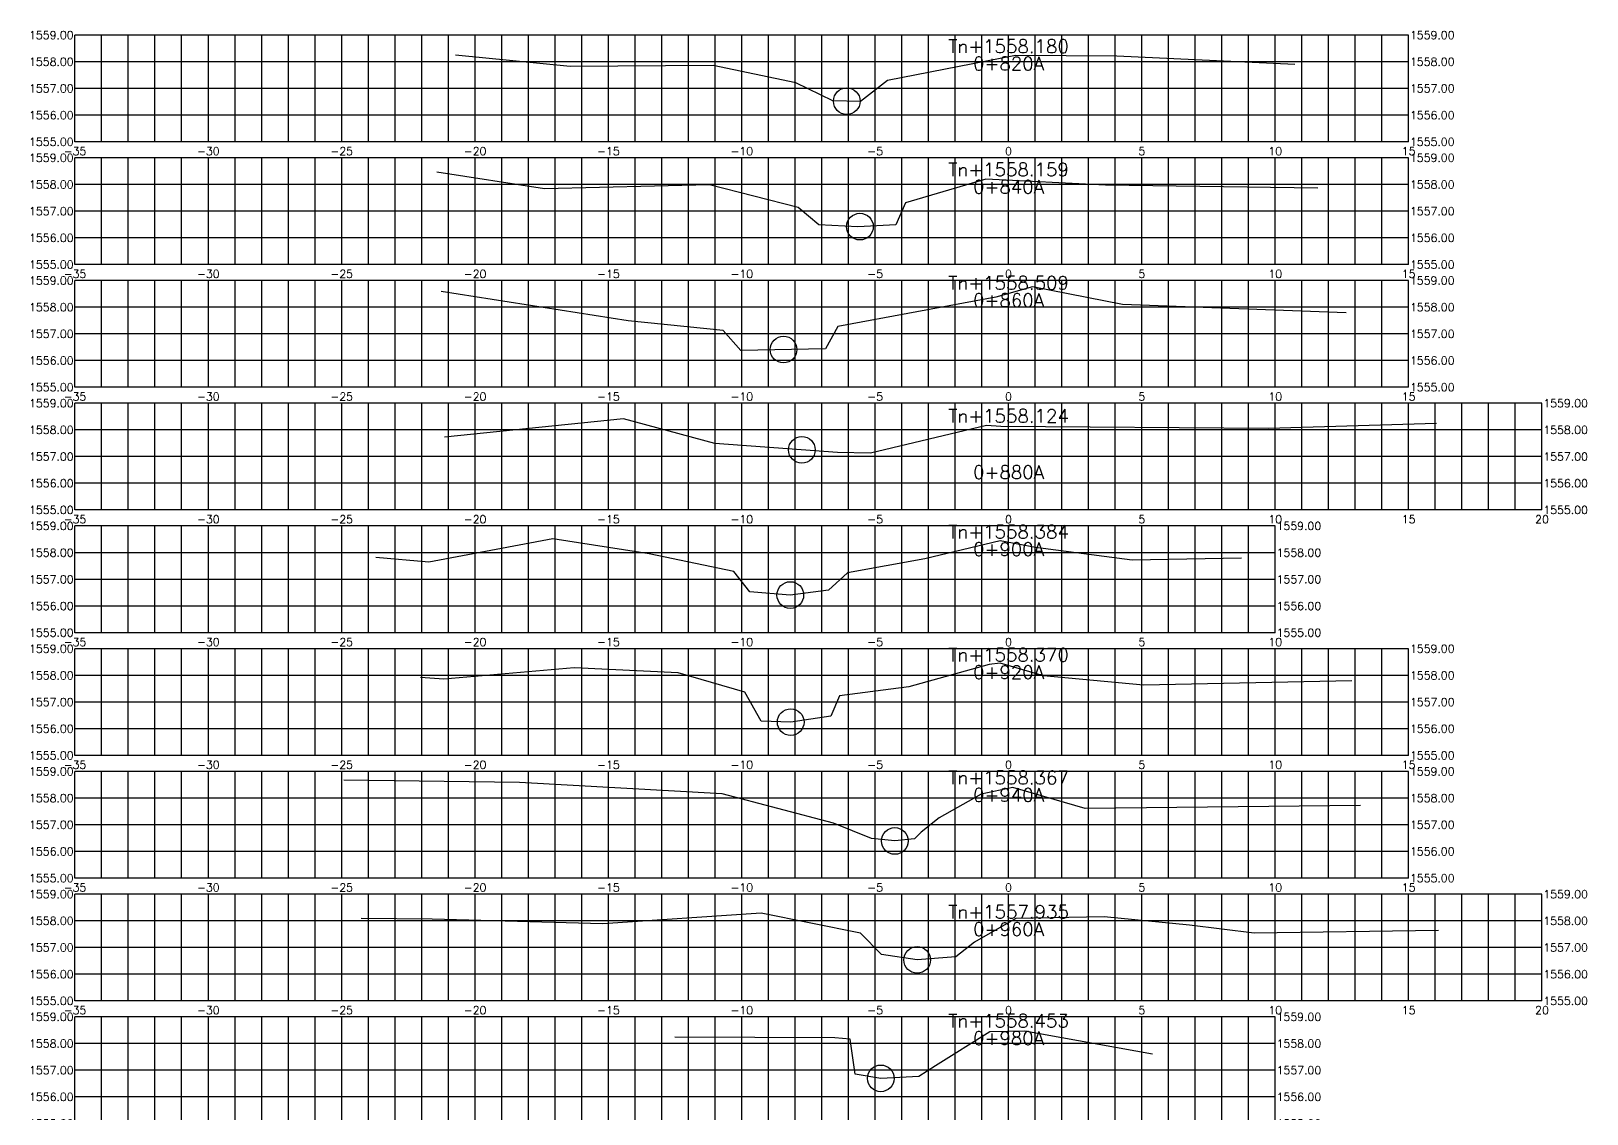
# Model space of a CAD drawing. Header units: millimetres. Extents: x 785301 to 786252, y 2209397 to 2211121.
# Drawn here: x 785750.7 to 785809.1, y 2211058 to 2211098.6 of the extents above; entities that cross this region are included whole.
import ezdxf
from ezdxf.enums import TextEntityAlignment as Align

# ---------------------------------------------------------------- set-up
doc = ezdxf.new("R2010")
doc.units = ezdxf.units.MM
doc.layers.add('RETICULA', color=2, linetype='Continuous')
doc.layers.add('TN', color=3, linetype='Continuous')
doc.styles.add('ROMANS', font='ROMANS.shx', dxfattribs={"width": 0.75})

# ---------------------------------------------------------------- blocks, each defined once
blk = doc.blocks.new('0-820A')
at = {"layer": 'RETICULA', "color": 2}
for p, q in [((15, 1559), (-35, 1559)), ((-35, 1555), (-35, 1559)), ((-34, 1555), (-34, 1559)), ((-33, 1555), (-33, 1559)), ((-32, 1555), (-32, 1559)), ((-31, 1555), (-31, 1559)), ((-30, 1555), (-30, 1559)), ((-30, 1555), (-30, 1559)), ((-29, 1555), (-29, 1559)), ((-28, 1555), (-28, 1559)), ((-27, 1555), (-27, 1559)), ((-26, 1555), (-26, 1559)), ((-25, 1555), (-25, 1559)), ((-25, 1555), (-25, 1559)), ((-24, 1555), (-24, 1559)), ((-23, 1555), (-23, 1559)), ((-22, 1555), (-22, 1559)), ((-21, 1555), (-21, 1559)), ((-20, 1555), (-20, 1559)), ((-20, 1555), (-20, 1559)), ((-19, 1555), (-19, 1559)), ((-18, 1555), (-18, 1559)), ((-17, 1555), (-17, 1559)), ((-16, 1555), (-16, 1559)), ((-15, 1555), (-15, 1559)), ((-15, 1555), (-15, 1559)), ((-14, 1555), (-14, 1559)), ((-13, 1555), (-13, 1559)), ((-12, 1555), (-12, 1559)), ((-11, 1555), (-11, 1559)), ((-10, 1555), (-10, 1559)), ((-10, 1555), (-10, 1559)), ((-9, 1555), (-9, 1559)), ((-8, 1555), (-8, 1559)), ((-7, 1555), (-7, 1559)), ((-6, 1555), (-6, 1559)), ((-5, 1555), (-5, 1559)), ((-5, 1555), (-5, 1559)), ((-4, 1555), (-4, 1559)), ((-3, 1555), (-3, 1559)), ((-2, 1555), (-2, 1559)), ((-1, 1555), (-1, 1559)), ((0, 1555), (0, 1559)), ((0, 1555), (0, 1559)), ((1, 1555), (1, 1559)), ((2, 1555), (2, 1559)), ((3, 1555), (3, 1559)), ((4, 1555), (4, 1559)), ((5, 1555), (5, 1559)), ((5, 1555), (5, 1559)), ((6, 1555), (6, 1559)), ((7, 1555), (7, 1559)), ((8, 1555), (8, 1559)), ((9, 1555), (9, 1559)), ((10, 1555), (10, 1559)), ((10, 1555), (10, 1559)), ((11, 1555), (11, 1559)), ((12, 1555), (12, 1559)), ((13, 1555), (13, 1559)), ((14, 1555), (14, 1559)), ((15, 1555), (15, 1559)), ((15, 1558), (-35, 1558)), ((15, 1557), (-35, 1557)), ((15, 1556), (-35, 1556)), ((15, 1555), (-35, 1555))]:
    blk.add_line(p, q, dxfattribs=at)
at = {"layer": 'TN', "color": 4}
blk.add_lwpolyline([(10.733, 1557.897), (4.064, 1558.215), (0.263, 1558.231), (-4.533, 1557.299), (-5.544, 1556.516), (-6.585, 1556.534), (-7.976, 1557.21), (-11.07, 1557.86), (-16.435, 1557.829), (-20.731, 1558.246)], dxfattribs=at)
at = {"layer": 'TN'}
blk.add_circle((-6.065, 1556.525), 0.5, dxfattribs=at)
at = {"layer": 'RETICULA', "color": 6, "style": 'ROMANS'}
for s, p in [('1559.00', (-35.05, 1559)), ('1558.00', (-35.05, 1558)), ('1557.00', (-35.05, 1557)), ('1556.00', (-35.05, 1556)), ('1555.00', (-35.05, 1555))]:
    blk.add_text(s, height=0.3, dxfattribs=at).set_placement(p, align=Align.MIDDLE_RIGHT)
for s, p in [('1559.00', (15.05, 1559)), ('1558.00', (15.05, 1558)), ('1557.00', (15.05, 1557)), ('1556.00', (15.05, 1556)), ('1555.00', (15.05, 1555))]:
    blk.add_text(s, height=0.3, dxfattribs=at).set_placement(p, align=Align.MIDDLE_LEFT)
for s, p in [('-35', (-35, 1554.8)), ('-30', (-30, 1554.8)), ('-25', (-25, 1554.8)), ('-20', (-20, 1554.8)), ('-15', (-15, 1554.8)), ('-10', (-10, 1554.8)), ('-5', (-5, 1554.8)), ('0', (0, 1554.8)), ('5', (5, 1554.8)), ('10', (10, 1554.8)), ('15', (15, 1554.8))]:
    blk.add_text(s, height=0.3, dxfattribs=at).set_placement(p, align=Align.TOP_CENTER)
at = {"layer": 'TN', "color": 7, "style": 'ROMANS'}
blk.add_text('Tn+1558.180', height=0.5, dxfattribs=at).set_placement((0, 1558.18), align=Align.BOTTOM_CENTER)
blk.add_text('0+820A', height=0.5, dxfattribs=at).set_placement((0, 1558.18), align=Align.TOP_CENTER)
blk = doc.blocks.new('0-840A')
at = {"layer": 'RETICULA', "color": 2}
for p, q in [((15, 1559), (-35, 1559)), ((-35, 1555), (-35, 1559)), ((-34, 1555), (-34, 1559)), ((-33, 1555), (-33, 1559)), ((-32, 1555), (-32, 1559)), ((-31, 1555), (-31, 1559)), ((-30, 1555), (-30, 1559)), ((-30, 1555), (-30, 1559)), ((-29, 1555), (-29, 1559)), ((-28, 1555), (-28, 1559)), ((-27, 1555), (-27, 1559)), ((-26, 1555), (-26, 1559)), ((-25, 1555), (-25, 1559)), ((-25, 1555), (-25, 1559)), ((-24, 1555), (-24, 1559)), ((-23, 1555), (-23, 1559)), ((-22, 1555), (-22, 1559)), ((-21, 1555), (-21, 1559)), ((-20, 1555), (-20, 1559)), ((-20, 1555), (-20, 1559)), ((-19, 1555), (-19, 1559)), ((-18, 1555), (-18, 1559)), ((-17, 1555), (-17, 1559)), ((-16, 1555), (-16, 1559)), ((-15, 1555), (-15, 1559)), ((-15, 1555), (-15, 1559)), ((-14, 1555), (-14, 1559)), ((-13, 1555), (-13, 1559)), ((-12, 1555), (-12, 1559)), ((-11, 1555), (-11, 1559)), ((-10, 1555), (-10, 1559)), ((-10, 1555), (-10, 1559)), ((-9, 1555), (-9, 1559)), ((-8, 1555), (-8, 1559)), ((-7, 1555), (-7, 1559)), ((-6, 1555), (-6, 1559)), ((-5, 1555), (-5, 1559)), ((-5, 1555), (-5, 1559)), ((-4, 1555), (-4, 1559)), ((-3, 1555), (-3, 1559)), ((-2, 1555), (-2, 1559)), ((-1, 1555), (-1, 1559)), ((0, 1555), (0, 1559)), ((0, 1555), (0, 1559)), ((1, 1555), (1, 1559)), ((2, 1555), (2, 1559)), ((3, 1555), (3, 1559)), ((4, 1555), (4, 1559)), ((5, 1555), (5, 1559)), ((5, 1555), (5, 1559)), ((6, 1555), (6, 1559)), ((7, 1555), (7, 1559)), ((8, 1555), (8, 1559)), ((9, 1555), (9, 1559)), ((10, 1555), (10, 1559)), ((10, 1555), (10, 1559)), ((11, 1555), (11, 1559)), ((12, 1555), (12, 1559)), ((13, 1555), (13, 1559)), ((14, 1555), (14, 1559)), ((15, 1555), (15, 1559)), ((15, 1558), (-35, 1558)), ((15, 1557), (-35, 1557)), ((15, 1556), (-35, 1556)), ((15, 1555), (-35, 1555))]:
    blk.add_line(p, q, dxfattribs=at)
at = {"layer": 'TN', "color": 4}
blk.add_lwpolyline([(11.595, 1557.866), (3.636, 1557.98), (-0.851, 1558.201), (-3.868, 1557.319), (-4.223, 1556.492), (-5.649, 1556.417), (-7.113, 1556.484), (-7.885, 1557.144), (-11.207, 1557.985), (-17.397, 1557.837), (-21.43, 1558.459)], dxfattribs=at)
at = {"layer": 'TN'}
blk.add_circle((-5.571, 1556.421), 0.5, dxfattribs=at)
at = {"layer": 'RETICULA', "color": 6, "style": 'ROMANS'}
for s, p in [('1559.00', (-35.05, 1559)), ('1558.00', (-35.05, 1558)), ('1557.00', (-35.05, 1557)), ('1556.00', (-35.05, 1556)), ('1555.00', (-35.05, 1555))]:
    blk.add_text(s, height=0.3, dxfattribs=at).set_placement(p, align=Align.MIDDLE_RIGHT)
for s, p in [('1559.00', (15.05, 1559)), ('1558.00', (15.05, 1558)), ('1557.00', (15.05, 1557)), ('1556.00', (15.05, 1556)), ('1555.00', (15.05, 1555))]:
    blk.add_text(s, height=0.3, dxfattribs=at).set_placement(p, align=Align.MIDDLE_LEFT)
for s, p in [('-35', (-35, 1554.8)), ('-30', (-30, 1554.8)), ('-25', (-25, 1554.8)), ('-20', (-20, 1554.8)), ('-15', (-15, 1554.8)), ('-10', (-10, 1554.8)), ('-5', (-5, 1554.8)), ('0', (0, 1554.8)), ('5', (5, 1554.8)), ('10', (10, 1554.8)), ('15', (15, 1554.8))]:
    blk.add_text(s, height=0.3, dxfattribs=at).set_placement(p, align=Align.TOP_CENTER)
at = {"layer": 'TN', "color": 7, "style": 'ROMANS'}
blk.add_text('Tn+1558.159', height=0.5, dxfattribs=at).set_placement((0, 1558.159), align=Align.BOTTOM_CENTER)
blk.add_text('0+840A', height=0.5, dxfattribs=at).set_placement((0, 1558.159), align=Align.TOP_CENTER)
blk = doc.blocks.new('0-860A')
at = {"layer": 'RETICULA', "color": 2}
for p, q in [((15, 1559), (-35, 1559)), ((-35, 1555), (-35, 1559)), ((-34, 1555), (-34, 1559)), ((-33, 1555), (-33, 1559)), ((-32, 1555), (-32, 1559)), ((-31, 1555), (-31, 1559)), ((-30, 1555), (-30, 1559)), ((-30, 1555), (-30, 1559)), ((-29, 1555), (-29, 1559)), ((-28, 1555), (-28, 1559)), ((-27, 1555), (-27, 1559)), ((-26, 1555), (-26, 1559)), ((-25, 1555), (-25, 1559)), ((-25, 1555), (-25, 1559)), ((-24, 1555), (-24, 1559)), ((-23, 1555), (-23, 1559)), ((-22, 1555), (-22, 1559)), ((-21, 1555), (-21, 1559)), ((-20, 1555), (-20, 1559)), ((-20, 1555), (-20, 1559)), ((-19, 1555), (-19, 1559)), ((-18, 1555), (-18, 1559)), ((-17, 1555), (-17, 1559)), ((-16, 1555), (-16, 1559)), ((-15, 1555), (-15, 1559)), ((-15, 1555), (-15, 1559)), ((-14, 1555), (-14, 1559)), ((-13, 1555), (-13, 1559)), ((-12, 1555), (-12, 1559)), ((-11, 1555), (-11, 1559)), ((-10, 1555), (-10, 1559)), ((-10, 1555), (-10, 1559)), ((-9, 1555), (-9, 1559)), ((-8, 1555), (-8, 1559)), ((-7, 1555), (-7, 1559)), ((-6, 1555), (-6, 1559)), ((-5, 1555), (-5, 1559)), ((-5, 1555), (-5, 1559)), ((-4, 1555), (-4, 1559)), ((-3, 1555), (-3, 1559)), ((-2, 1555), (-2, 1559)), ((-1, 1555), (-1, 1559)), ((0, 1555), (0, 1559)), ((0, 1555), (0, 1559)), ((1, 1555), (1, 1559)), ((2, 1555), (2, 1559)), ((3, 1555), (3, 1559)), ((4, 1555), (4, 1559)), ((5, 1555), (5, 1559)), ((5, 1555), (5, 1559)), ((6, 1555), (6, 1559)), ((7, 1555), (7, 1559)), ((8, 1555), (8, 1559)), ((9, 1555), (9, 1559)), ((10, 1555), (10, 1559)), ((10, 1555), (10, 1559)), ((11, 1555), (11, 1559)), ((12, 1555), (12, 1559)), ((13, 1555), (13, 1559)), ((14, 1555), (14, 1559)), ((15, 1555), (15, 1559)), ((15, 1558), (-35, 1558)), ((15, 1557), (-35, 1557)), ((15, 1556), (-35, 1556)), ((15, 1555), (-35, 1555))]:
    blk.add_line(p, q, dxfattribs=at)
at = {"layer": 'TN', "color": 4}
blk.add_lwpolyline([(12.659, 1557.784), (4.273, 1558.097), (0.894, 1558.769), (-0.473, 1558.372), (-6.4, 1557.282), (-6.86, 1556.442), (-10.034, 1556.383), (-10.704, 1557.133), (-14.264, 1557.496), (-21.274, 1558.585)], dxfattribs=at)
at = {"layer": 'TN'}
blk.add_circle((-8.435, 1556.413), 0.5, dxfattribs=at)
at = {"layer": 'RETICULA', "color": 6, "style": 'ROMANS'}
for s, p in [('1559.00', (-35.05, 1559)), ('1558.00', (-35.05, 1558)), ('1557.00', (-35.05, 1557)), ('1556.00', (-35.05, 1556)), ('1555.00', (-35.05, 1555))]:
    blk.add_text(s, height=0.3, dxfattribs=at).set_placement(p, align=Align.MIDDLE_RIGHT)
for s, p in [('1559.00', (15.05, 1559)), ('1558.00', (15.05, 1558)), ('1557.00', (15.05, 1557)), ('1556.00', (15.05, 1556)), ('1555.00', (15.05, 1555))]:
    blk.add_text(s, height=0.3, dxfattribs=at).set_placement(p, align=Align.MIDDLE_LEFT)
for s, p in [('-35', (-35, 1554.8)), ('-30', (-30, 1554.8)), ('-25', (-25, 1554.8)), ('-20', (-20, 1554.8)), ('-15', (-15, 1554.8)), ('-10', (-10, 1554.8)), ('-5', (-5, 1554.8)), ('0', (0, 1554.8)), ('5', (5, 1554.8)), ('10', (10, 1554.8)), ('15', (15, 1554.8))]:
    blk.add_text(s, height=0.3, dxfattribs=at).set_placement(p, align=Align.TOP_CENTER)
at = {"layer": 'TN', "color": 7, "style": 'ROMANS'}
blk.add_text('Tn+1558.509', height=0.5, dxfattribs=at).set_placement((0, 1558.509), align=Align.BOTTOM_CENTER)
blk.add_text('0+860A', height=0.5, dxfattribs=at).set_placement((0, 1558.509), align=Align.TOP_CENTER)
blk = doc.blocks.new('0-880A')
at = {"layer": 'RETICULA', "color": 2}
for p, q in [((20, 1559), (-35, 1559)), ((-35, 1555), (-35, 1559)), ((-34, 1555), (-34, 1559)), ((-33, 1555), (-33, 1559)), ((-32, 1555), (-32, 1559)), ((-31, 1555), (-31, 1559)), ((-30, 1555), (-30, 1559)), ((-30, 1555), (-30, 1559)), ((-29, 1555), (-29, 1559)), ((-28, 1555), (-28, 1559)), ((-27, 1555), (-27, 1559)), ((-26, 1555), (-26, 1559)), ((-25, 1555), (-25, 1559)), ((-25, 1555), (-25, 1559)), ((-24, 1555), (-24, 1559)), ((-23, 1555), (-23, 1559)), ((-22, 1555), (-22, 1559)), ((-21, 1555), (-21, 1559)), ((-20, 1555), (-20, 1559)), ((-20, 1555), (-20, 1559)), ((-19, 1555), (-19, 1559)), ((-18, 1555), (-18, 1559)), ((-17, 1555), (-17, 1559)), ((-16, 1555), (-16, 1559)), ((-15, 1555), (-15, 1559)), ((-15, 1555), (-15, 1559)), ((-14, 1555), (-14, 1559)), ((-13, 1555), (-13, 1559)), ((-12, 1555), (-12, 1559)), ((-11, 1555), (-11, 1559)), ((-10, 1555), (-10, 1559)), ((-10, 1555), (-10, 1559)), ((-9, 1555), (-9, 1559)), ((-8, 1555), (-8, 1559)), ((-7, 1555), (-7, 1559)), ((-6, 1555), (-6, 1559)), ((-5, 1555), (-5, 1559)), ((-5, 1555), (-5, 1559)), ((-4, 1555), (-4, 1559)), ((-3, 1555), (-3, 1559)), ((-2, 1555), (-2, 1559)), ((-1, 1555), (-1, 1559)), ((0, 1555), (0, 1559)), ((0, 1555), (0, 1559)), ((1, 1555), (1, 1559)), ((2, 1555), (2, 1559)), ((3, 1555), (3, 1559)), ((4, 1555), (4, 1559)), ((5, 1555), (5, 1559)), ((5, 1555), (5, 1559)), ((6, 1555), (6, 1559)), ((7, 1555), (7, 1559)), ((8, 1555), (8, 1559)), ((9, 1555), (9, 1559)), ((10, 1555), (10, 1559)), ((10, 1555), (10, 1559)), ((11, 1555), (11, 1559)), ((12, 1555), (12, 1559)), ((13, 1555), (13, 1559)), ((14, 1555), (14, 1559)), ((15, 1555), (15, 1559)), ((15, 1555), (15, 1559)), ((16, 1555), (16, 1559)), ((17, 1555), (17, 1559)), ((18, 1555), (18, 1559)), ((19, 1555), (19, 1559)), ((20, 1555), (20, 1559)), ((20, 1558), (-35, 1558)), ((20, 1557), (-35, 1557)), ((20, 1556), (-35, 1556)), ((20, 1555), (-35, 1555))]:
    blk.add_line(p, q, dxfattribs=at)
at = {"layer": 'TN', "color": 4}
blk.add_lwpolyline([(16.044, 1558.236), (9.749, 1558.056), (-0.288, 1558.126), (-0.832, 1558.164), (-5.18, 1557.125), (-6.413, 1557.158), (-11.014, 1557.493), (-14.431, 1558.414), (-21.149, 1557.728)], dxfattribs=at)
at = {"layer": 'TN'}
blk.add_circle((-7.746, 1557.255), 0.5, dxfattribs=at)
at = {"layer": 'RETICULA', "color": 6, "style": 'ROMANS'}
for s, p in [('1559.00', (-35.05, 1559)), ('1558.00', (-35.05, 1558)), ('1557.00', (-35.05, 1557)), ('1556.00', (-35.05, 1556)), ('1555.00', (-35.05, 1555))]:
    blk.add_text(s, height=0.3, dxfattribs=at).set_placement(p, align=Align.MIDDLE_RIGHT)
for s, p in [('1559.00', (20.05, 1559)), ('1558.00', (20.05, 1558)), ('1557.00', (20.05, 1557)), ('1556.00', (20.05, 1556)), ('1555.00', (20.05, 1555))]:
    blk.add_text(s, height=0.3, dxfattribs=at).set_placement(p, align=Align.MIDDLE_LEFT)
for s, p in [('-35', (-35, 1554.8)), ('-30', (-30, 1554.8)), ('-25', (-25, 1554.8)), ('-20', (-20, 1554.8)), ('-15', (-15, 1554.8)), ('-10', (-10, 1554.8)), ('-5', (-5, 1554.8)), ('0', (0, 1554.8)), ('5', (5, 1554.8)), ('10', (10, 1554.8)), ('15', (15, 1554.8)), ('20', (20, 1554.8))]:
    blk.add_text(s, height=0.3, dxfattribs=at).set_placement(p, align=Align.TOP_CENTER)
at = {"layer": 'TN', "color": 7, "style": 'ROMANS'}
blk.add_text('Tn+1558.124', height=0.5, dxfattribs=at).set_placement((0, 1558.124), align=Align.BOTTOM_CENTER)
blk.add_text('0+880A', height=0.5, dxfattribs=at).set_placement((0, 1556.664), align=Align.TOP_CENTER)
blk = doc.blocks.new('0-900A')
at = {"layer": 'RETICULA', "color": 2}
for p, q in [((10, 1559), (-35, 1559)), ((-35, 1555), (-35, 1559)), ((-34, 1555), (-34, 1559)), ((-33, 1555), (-33, 1559)), ((-32, 1555), (-32, 1559)), ((-31, 1555), (-31, 1559)), ((-30, 1555), (-30, 1559)), ((-30, 1555), (-30, 1559)), ((-29, 1555), (-29, 1559)), ((-28, 1555), (-28, 1559)), ((-27, 1555), (-27, 1559)), ((-26, 1555), (-26, 1559)), ((-25, 1555), (-25, 1559)), ((-25, 1555), (-25, 1559)), ((-24, 1555), (-24, 1559)), ((-23, 1555), (-23, 1559)), ((-22, 1555), (-22, 1559)), ((-21, 1555), (-21, 1559)), ((-20, 1555), (-20, 1559)), ((-20, 1555), (-20, 1559)), ((-19, 1555), (-19, 1559)), ((-18, 1555), (-18, 1559)), ((-17, 1555), (-17, 1559)), ((-16, 1555), (-16, 1559)), ((-15, 1555), (-15, 1559)), ((-15, 1555), (-15, 1559)), ((-14, 1555), (-14, 1559)), ((-13, 1555), (-13, 1559)), ((-12, 1555), (-12, 1559)), ((-11, 1555), (-11, 1559)), ((-10, 1555), (-10, 1559)), ((-10, 1555), (-10, 1559)), ((-9, 1555), (-9, 1559)), ((-8, 1555), (-8, 1559)), ((-7, 1555), (-7, 1559)), ((-6, 1555), (-6, 1559)), ((-5, 1555), (-5, 1559)), ((-5, 1555), (-5, 1559)), ((-4, 1555), (-4, 1559)), ((-3, 1555), (-3, 1559)), ((-2, 1555), (-2, 1559)), ((-1, 1555), (-1, 1559)), ((0, 1555), (0, 1559)), ((0, 1555), (0, 1559)), ((1, 1555), (1, 1559)), ((2, 1555), (2, 1559)), ((3, 1555), (3, 1559)), ((4, 1555), (4, 1559)), ((5, 1555), (5, 1559)), ((5, 1555), (5, 1559)), ((6, 1555), (6, 1559)), ((7, 1555), (7, 1559)), ((8, 1555), (8, 1559)), ((9, 1555), (9, 1559)), ((10, 1555), (10, 1559)), ((10, 1558), (-35, 1558)), ((10, 1557), (-35, 1557)), ((10, 1556), (-35, 1556)), ((10, 1555), (-35, 1555))]:
    blk.add_line(p, q, dxfattribs=at)
at = {"layer": 'TN', "color": 4}
blk.add_lwpolyline([(8.737, 1557.796), (4.638, 1557.724), (1.012, 1558.191), (-0.31, 1558.443), (-3.133, 1557.774), (-6.04, 1557.239), (-6.746, 1556.59), (-8.181, 1556.411), (-9.702, 1556.529), (-10.293, 1557.293), (-13.471, 1557.955), (-17.084, 1558.519), (-21.73, 1557.647), (-23.722, 1557.822)], dxfattribs=at)
at = {"layer": 'TN'}
blk.add_circle((-8.181, 1556.411), 0.5, dxfattribs=at)
at = {"layer": 'RETICULA', "color": 6, "style": 'ROMANS'}
for s, p in [('1559.00', (-35.05, 1559)), ('1558.00', (-35.05, 1558)), ('1557.00', (-35.05, 1557)), ('1556.00', (-35.05, 1556)), ('1555.00', (-35.05, 1555))]:
    blk.add_text(s, height=0.3, dxfattribs=at).set_placement(p, align=Align.MIDDLE_RIGHT)
for s, p in [('1559.00', (10.05, 1559)), ('1558.00', (10.05, 1558)), ('1557.00', (10.05, 1557)), ('1556.00', (10.05, 1556)), ('1555.00', (10.05, 1555))]:
    blk.add_text(s, height=0.3, dxfattribs=at).set_placement(p, align=Align.MIDDLE_LEFT)
for s, p in [('-35', (-35, 1554.8)), ('-30', (-30, 1554.8)), ('-25', (-25, 1554.8)), ('-20', (-20, 1554.8)), ('-15', (-15, 1554.8)), ('-10', (-10, 1554.8)), ('-5', (-5, 1554.8)), ('0', (0, 1554.8)), ('5', (5, 1554.8)), ('10', (10, 1554.8))]:
    blk.add_text(s, height=0.3, dxfattribs=at).set_placement(p, align=Align.TOP_CENTER)
at = {"layer": 'TN', "color": 7, "style": 'ROMANS'}
blk.add_text('Tn+1558.384', height=0.5, dxfattribs=at).set_placement((0, 1558.384), align=Align.BOTTOM_CENTER)
blk.add_text('0+900A', height=0.5, dxfattribs=at).set_placement((0, 1558.384), align=Align.TOP_CENTER)
blk = doc.blocks.new('0-920A')
at = {"layer": 'RETICULA', "color": 2}
for p, q in [((15, 1559), (-35, 1559)), ((-35, 1555), (-35, 1559)), ((-34, 1555), (-34, 1559)), ((-33, 1555), (-33, 1559)), ((-32, 1555), (-32, 1559)), ((-31, 1555), (-31, 1559)), ((-30, 1555), (-30, 1559)), ((-30, 1555), (-30, 1559)), ((-29, 1555), (-29, 1559)), ((-28, 1555), (-28, 1559)), ((-27, 1555), (-27, 1559)), ((-26, 1555), (-26, 1559)), ((-25, 1555), (-25, 1559)), ((-25, 1555), (-25, 1559)), ((-24, 1555), (-24, 1559)), ((-23, 1555), (-23, 1559)), ((-22, 1555), (-22, 1559)), ((-21, 1555), (-21, 1559)), ((-20, 1555), (-20, 1559)), ((-20, 1555), (-20, 1559)), ((-19, 1555), (-19, 1559)), ((-18, 1555), (-18, 1559)), ((-17, 1555), (-17, 1559)), ((-16, 1555), (-16, 1559)), ((-15, 1555), (-15, 1559)), ((-15, 1555), (-15, 1559)), ((-14, 1555), (-14, 1559)), ((-13, 1555), (-13, 1559)), ((-12, 1555), (-12, 1559)), ((-11, 1555), (-11, 1559)), ((-10, 1555), (-10, 1559)), ((-10, 1555), (-10, 1559)), ((-9, 1555), (-9, 1559)), ((-8, 1555), (-8, 1559)), ((-7, 1555), (-7, 1559)), ((-6, 1555), (-6, 1559)), ((-5, 1555), (-5, 1559)), ((-5, 1555), (-5, 1559)), ((-4, 1555), (-4, 1559)), ((-3, 1555), (-3, 1559)), ((-2, 1555), (-2, 1559)), ((-1, 1555), (-1, 1559)), ((0, 1555), (0, 1559)), ((0, 1555), (0, 1559)), ((1, 1555), (1, 1559)), ((2, 1555), (2, 1559)), ((3, 1555), (3, 1559)), ((4, 1555), (4, 1559)), ((5, 1555), (5, 1559)), ((5, 1555), (5, 1559)), ((6, 1555), (6, 1559)), ((7, 1555), (7, 1559)), ((8, 1555), (8, 1559)), ((9, 1555), (9, 1559)), ((10, 1555), (10, 1559)), ((10, 1555), (10, 1559)), ((11, 1555), (11, 1559)), ((12, 1555), (12, 1559)), ((13, 1555), (13, 1559)), ((14, 1555), (14, 1559)), ((15, 1555), (15, 1559)), ((15, 1558), (-35, 1558)), ((15, 1557), (-35, 1557)), ((15, 1556), (-35, 1556)), ((15, 1555), (-35, 1555))]:
    blk.add_line(p, q, dxfattribs=at)
at = {"layer": 'TN', "color": 4}
blk.add_lwpolyline([(12.867, 1557.801), (5.054, 1557.639), (1.311, 1557.978), (-0.315, 1558.464), (-0.73, 1558.411), (-3.732, 1557.569), (-6.342, 1557.235), (-6.663, 1556.472), (-8.167, 1556.249), (-9.271, 1556.287), (-9.891, 1557.372), (-12.383, 1558.097), (-16.287, 1558.288), (-21.167, 1557.856), (-22.042, 1557.915)], dxfattribs=at)
at = {"layer": 'TN'}
blk.add_circle((-8.167, 1556.249), 0.5, dxfattribs=at)
at = {"layer": 'RETICULA', "color": 6, "style": 'ROMANS'}
for s, p in [('1559.00', (-35.05, 1559)), ('1558.00', (-35.05, 1558)), ('1557.00', (-35.05, 1557)), ('1556.00', (-35.05, 1556)), ('1555.00', (-35.05, 1555))]:
    blk.add_text(s, height=0.3, dxfattribs=at).set_placement(p, align=Align.MIDDLE_RIGHT)
for s, p in [('1559.00', (15.05, 1559)), ('1558.00', (15.05, 1558)), ('1557.00', (15.05, 1557)), ('1556.00', (15.05, 1556)), ('1555.00', (15.05, 1555))]:
    blk.add_text(s, height=0.3, dxfattribs=at).set_placement(p, align=Align.MIDDLE_LEFT)
for s, p in [('-35', (-35, 1554.8)), ('-30', (-30, 1554.8)), ('-25', (-25, 1554.8)), ('-20', (-20, 1554.8)), ('-15', (-15, 1554.8)), ('-10', (-10, 1554.8)), ('-5', (-5, 1554.8)), ('0', (0, 1554.8)), ('5', (5, 1554.8)), ('10', (10, 1554.8)), ('15', (15, 1554.8))]:
    blk.add_text(s, height=0.3, dxfattribs=at).set_placement(p, align=Align.TOP_CENTER)
at = {"layer": 'TN', "color": 7, "style": 'ROMANS'}
blk.add_text('Tn+1558.370', height=0.5, dxfattribs=at).set_placement((0, 1558.37), align=Align.BOTTOM_CENTER)
blk.add_text('0+920A', height=0.5, dxfattribs=at).set_placement((0, 1558.37), align=Align.TOP_CENTER)
blk = doc.blocks.new('0-940A')
at = {"layer": 'RETICULA', "color": 2}
for p, q in [((15, 1559), (-35, 1559)), ((-35, 1555), (-35, 1559)), ((-34, 1555), (-34, 1559)), ((-33, 1555), (-33, 1559)), ((-32, 1555), (-32, 1559)), ((-31, 1555), (-31, 1559)), ((-30, 1555), (-30, 1559)), ((-30, 1555), (-30, 1559)), ((-29, 1555), (-29, 1559)), ((-28, 1555), (-28, 1559)), ((-27, 1555), (-27, 1559)), ((-26, 1555), (-26, 1559)), ((-25, 1555), (-25, 1559)), ((-25, 1555), (-25, 1559)), ((-24, 1555), (-24, 1559)), ((-23, 1555), (-23, 1559)), ((-22, 1555), (-22, 1559)), ((-21, 1555), (-21, 1559)), ((-20, 1555), (-20, 1559)), ((-20, 1555), (-20, 1559)), ((-19, 1555), (-19, 1559)), ((-18, 1555), (-18, 1559)), ((-17, 1555), (-17, 1559)), ((-16, 1555), (-16, 1559)), ((-15, 1555), (-15, 1559)), ((-15, 1555), (-15, 1559)), ((-14, 1555), (-14, 1559)), ((-13, 1555), (-13, 1559)), ((-12, 1555), (-12, 1559)), ((-11, 1555), (-11, 1559)), ((-10, 1555), (-10, 1559)), ((-10, 1555), (-10, 1559)), ((-9, 1555), (-9, 1559)), ((-8, 1555), (-8, 1559)), ((-7, 1555), (-7, 1559)), ((-6, 1555), (-6, 1559)), ((-5, 1555), (-5, 1559)), ((-5, 1555), (-5, 1559)), ((-4, 1555), (-4, 1559)), ((-3, 1555), (-3, 1559)), ((-2, 1555), (-2, 1559)), ((-1, 1555), (-1, 1559)), ((0, 1555), (0, 1559)), ((0, 1555), (0, 1559)), ((1, 1555), (1, 1559)), ((2, 1555), (2, 1559)), ((3, 1555), (3, 1559)), ((4, 1555), (4, 1559)), ((5, 1555), (5, 1559)), ((5, 1555), (5, 1559)), ((6, 1555), (6, 1559)), ((7, 1555), (7, 1559)), ((8, 1555), (8, 1559)), ((9, 1555), (9, 1559)), ((10, 1555), (10, 1559)), ((10, 1555), (10, 1559)), ((11, 1555), (11, 1559)), ((12, 1555), (12, 1559)), ((13, 1555), (13, 1559)), ((14, 1555), (14, 1559)), ((15, 1555), (15, 1559)), ((15, 1558), (-35, 1558)), ((15, 1557), (-35, 1557)), ((15, 1556), (-35, 1556)), ((15, 1555), (-35, 1555))]:
    blk.add_line(p, q, dxfattribs=at)
at = {"layer": 'TN', "color": 4}
blk.add_lwpolyline([(13.191, 1557.72), (2.873, 1557.614), (0.165, 1558.402), (-1.026, 1558.147), (-2.603, 1557.255), (-3.281, 1556.721), (-3.524, 1556.477), (-4.263, 1556.393), (-5.139, 1556.489), (-6.563, 1557.062), (-10.731, 1558.16), (-18.336, 1558.581), (-24.919, 1558.671)], dxfattribs=at)
at = {"layer": 'TN'}
blk.add_circle((-4.263, 1556.393), 0.5, dxfattribs=at)
at = {"layer": 'RETICULA', "color": 6, "style": 'ROMANS'}
for s, p in [('1559.00', (-35.05, 1559)), ('1558.00', (-35.05, 1558)), ('1557.00', (-35.05, 1557)), ('1556.00', (-35.05, 1556)), ('1555.00', (-35.05, 1555))]:
    blk.add_text(s, height=0.3, dxfattribs=at).set_placement(p, align=Align.MIDDLE_RIGHT)
for s, p in [('1559.00', (15.05, 1559)), ('1558.00', (15.05, 1558)), ('1557.00', (15.05, 1557)), ('1556.00', (15.05, 1556)), ('1555.00', (15.05, 1555))]:
    blk.add_text(s, height=0.3, dxfattribs=at).set_placement(p, align=Align.MIDDLE_LEFT)
for s, p in [('-35', (-35, 1554.8)), ('-30', (-30, 1554.8)), ('-25', (-25, 1554.8)), ('-20', (-20, 1554.8)), ('-15', (-15, 1554.8)), ('-10', (-10, 1554.8)), ('-5', (-5, 1554.8)), ('0', (0, 1554.8)), ('5', (5, 1554.8)), ('10', (10, 1554.8)), ('15', (15, 1554.8))]:
    blk.add_text(s, height=0.3, dxfattribs=at).set_placement(p, align=Align.TOP_CENTER)
at = {"layer": 'TN', "color": 7, "style": 'ROMANS'}
blk.add_text('Tn+1558.367', height=0.5, dxfattribs=at).set_placement((0, 1558.367), align=Align.BOTTOM_CENTER)
blk.add_text('0+940A', height=0.5, dxfattribs=at).set_placement((0, 1558.367), align=Align.TOP_CENTER)
blk = doc.blocks.new('0-960A')
at = {"layer": 'RETICULA', "color": 2}
for p, q in [((20, 1559), (-35, 1559)), ((-35, 1555), (-35, 1559)), ((-34, 1555), (-34, 1559)), ((-33, 1555), (-33, 1559)), ((-32, 1555), (-32, 1559)), ((-31, 1555), (-31, 1559)), ((-30, 1555), (-30, 1559)), ((-30, 1555), (-30, 1559)), ((-29, 1555), (-29, 1559)), ((-28, 1555), (-28, 1559)), ((-27, 1555), (-27, 1559)), ((-26, 1555), (-26, 1559)), ((-25, 1555), (-25, 1559)), ((-25, 1555), (-25, 1559)), ((-24, 1555), (-24, 1559)), ((-23, 1555), (-23, 1559)), ((-22, 1555), (-22, 1559)), ((-21, 1555), (-21, 1559)), ((-20, 1555), (-20, 1559)), ((-20, 1555), (-20, 1559)), ((-19, 1555), (-19, 1559)), ((-18, 1555), (-18, 1559)), ((-17, 1555), (-17, 1559)), ((-16, 1555), (-16, 1559)), ((-15, 1555), (-15, 1559)), ((-15, 1555), (-15, 1559)), ((-14, 1555), (-14, 1559)), ((-13, 1555), (-13, 1559)), ((-12, 1555), (-12, 1559)), ((-11, 1555), (-11, 1559)), ((-10, 1555), (-10, 1559)), ((-10, 1555), (-10, 1559)), ((-9, 1555), (-9, 1559)), ((-8, 1555), (-8, 1559)), ((-7, 1555), (-7, 1559)), ((-6, 1555), (-6, 1559)), ((-5, 1555), (-5, 1559)), ((-5, 1555), (-5, 1559)), ((-4, 1555), (-4, 1559)), ((-3, 1555), (-3, 1559)), ((-2, 1555), (-2, 1559)), ((-1, 1555), (-1, 1559)), ((0, 1555), (0, 1559)), ((0, 1555), (0, 1559)), ((1, 1555), (1, 1559)), ((2, 1555), (2, 1559)), ((3, 1555), (3, 1559)), ((4, 1555), (4, 1559)), ((5, 1555), (5, 1559)), ((5, 1555), (5, 1559)), ((6, 1555), (6, 1559)), ((7, 1555), (7, 1559)), ((8, 1555), (8, 1559)), ((9, 1555), (9, 1559)), ((10, 1555), (10, 1559)), ((10, 1555), (10, 1559)), ((11, 1555), (11, 1559)), ((12, 1555), (12, 1559)), ((13, 1555), (13, 1559)), ((14, 1555), (14, 1559)), ((15, 1555), (15, 1559)), ((15, 1555), (15, 1559)), ((16, 1555), (16, 1559)), ((17, 1555), (17, 1559)), ((18, 1555), (18, 1559)), ((19, 1555), (19, 1559)), ((20, 1555), (20, 1559)), ((20, 1558), (-35, 1558)), ((20, 1557), (-35, 1557)), ((20, 1556), (-35, 1556)), ((20, 1555), (-35, 1555))]:
    blk.add_line(p, q, dxfattribs=at)
at = {"layer": 'TN', "color": 4}
blk.add_lwpolyline([(16.12, 1557.644), (9.212, 1557.54), (6.781, 1557.835), (3.581, 1558.144), (0.269, 1558.09), (-1.27, 1557.206), (-1.972, 1556.646), (-3.426, 1556.535), (-4.762, 1556.736), (-5.552, 1557.533), (-9.275, 1558.291), (-15.21, 1557.892), (-21.607, 1558.064), (-24.276, 1558.089)], dxfattribs=at)
at = {"layer": 'TN'}
blk.add_circle((-3.426, 1556.535), 0.5, dxfattribs=at)
at = {"layer": 'RETICULA', "color": 6, "style": 'ROMANS'}
for s, p in [('1559.00', (-35.05, 1559)), ('1558.00', (-35.05, 1558)), ('1557.00', (-35.05, 1557)), ('1556.00', (-35.05, 1556)), ('1555.00', (-35.05, 1555))]:
    blk.add_text(s, height=0.3, dxfattribs=at).set_placement(p, align=Align.MIDDLE_RIGHT)
for s, p in [('1559.00', (20.05, 1559)), ('1558.00', (20.05, 1558)), ('1557.00', (20.05, 1557)), ('1556.00', (20.05, 1556)), ('1555.00', (20.05, 1555))]:
    blk.add_text(s, height=0.3, dxfattribs=at).set_placement(p, align=Align.MIDDLE_LEFT)
for s, p in [('-35', (-35, 1554.8)), ('-30', (-30, 1554.8)), ('-25', (-25, 1554.8)), ('-20', (-20, 1554.8)), ('-15', (-15, 1554.8)), ('-10', (-10, 1554.8)), ('-5', (-5, 1554.8)), ('0', (0, 1554.8)), ('5', (5, 1554.8)), ('10', (10, 1554.8)), ('15', (15, 1554.8)), ('20', (20, 1554.8))]:
    blk.add_text(s, height=0.3, dxfattribs=at).set_placement(p, align=Align.TOP_CENTER)
at = {"layer": 'TN', "color": 7, "style": 'ROMANS'}
blk.add_text('Tn+1557.935', height=0.5, dxfattribs=at).set_placement((0, 1557.935), align=Align.BOTTOM_CENTER)
blk.add_text('0+960A', height=0.5, dxfattribs=at).set_placement((0, 1557.935), align=Align.TOP_CENTER)
blk = doc.blocks.new('0-980A')
at = {"layer": 'RETICULA', "color": 2}
for p, q in [((10, 1559), (-35, 1559)), ((-35, 1555), (-35, 1559)), ((-34, 1555), (-34, 1559)), ((-33, 1555), (-33, 1559)), ((-32, 1555), (-32, 1559)), ((-31, 1555), (-31, 1559)), ((-30, 1555), (-30, 1559)), ((-30, 1555), (-30, 1559)), ((-29, 1555), (-29, 1559)), ((-28, 1555), (-28, 1559)), ((-27, 1555), (-27, 1559)), ((-26, 1555), (-26, 1559)), ((-25, 1555), (-25, 1559)), ((-25, 1555), (-25, 1559)), ((-24, 1555), (-24, 1559)), ((-23, 1555), (-23, 1559)), ((-22, 1555), (-22, 1559)), ((-21, 1555), (-21, 1559)), ((-20, 1555), (-20, 1559)), ((-20, 1555), (-20, 1559)), ((-19, 1555), (-19, 1559)), ((-18, 1555), (-18, 1559)), ((-17, 1555), (-17, 1559)), ((-16, 1555), (-16, 1559)), ((-15, 1555), (-15, 1559)), ((-15, 1555), (-15, 1559)), ((-14, 1555), (-14, 1559)), ((-13, 1555), (-13, 1559)), ((-12, 1555), (-12, 1559)), ((-11, 1555), (-11, 1559)), ((-10, 1555), (-10, 1559)), ((-10, 1555), (-10, 1559)), ((-9, 1555), (-9, 1559)), ((-8, 1555), (-8, 1559)), ((-7, 1555), (-7, 1559)), ((-6, 1555), (-6, 1559)), ((-5, 1555), (-5, 1559)), ((-5, 1555), (-5, 1559)), ((-4, 1555), (-4, 1559)), ((-3, 1555), (-3, 1559)), ((-2, 1555), (-2, 1559)), ((-1, 1555), (-1, 1559)), ((0, 1555), (0, 1559)), ((0, 1555), (0, 1559)), ((1, 1555), (1, 1559)), ((2, 1555), (2, 1559)), ((3, 1555), (3, 1559)), ((4, 1555), (4, 1559)), ((5, 1555), (5, 1559)), ((5, 1555), (5, 1559)), ((6, 1555), (6, 1559)), ((7, 1555), (7, 1559)), ((8, 1555), (8, 1559)), ((9, 1555), (9, 1559)), ((10, 1555), (10, 1559)), ((10, 1558), (-35, 1558)), ((10, 1557), (-35, 1557)), ((10, 1556), (-35, 1556)), ((10, 1555), (-35, 1555))]:
    blk.add_line(p, q, dxfattribs=at)
at = {"layer": 'TN', "color": 4}
blk.add_lwpolyline([(5.398, 1557.598), (0.605, 1558.462), (-0.707, 1558.442), (-2.732, 1557.17), (-3.361, 1556.769), (-4.789, 1556.696), (-5.755, 1556.85), (-5.941, 1558.165), (-6.509, 1558.218), (-12.509, 1558.238)], dxfattribs=at)
at = {"layer": 'TN'}
blk.add_circle((-4.789, 1556.696), 0.5, dxfattribs=at)
at = {"layer": 'RETICULA', "color": 6, "style": 'ROMANS'}
for s, p in [('1559.00', (-35.05, 1559)), ('1558.00', (-35.05, 1558)), ('1557.00', (-35.05, 1557)), ('1556.00', (-35.05, 1556)), ('1555.00', (-35.05, 1555))]:
    blk.add_text(s, height=0.3, dxfattribs=at).set_placement(p, align=Align.MIDDLE_RIGHT)
for s, p in [('1559.00', (10.05, 1559)), ('1558.00', (10.05, 1558)), ('1557.00', (10.05, 1557)), ('1556.00', (10.05, 1556)), ('1555.00', (10.05, 1555))]:
    blk.add_text(s, height=0.3, dxfattribs=at).set_placement(p, align=Align.MIDDLE_LEFT)
for s, p in [('-35', (-35, 1554.8)), ('-30', (-30, 1554.8)), ('-25', (-25, 1554.8)), ('-20', (-20, 1554.8)), ('-15', (-15, 1554.8)), ('-10', (-10, 1554.8)), ('-5', (-5, 1554.8)), ('0', (0, 1554.8)), ('5', (5, 1554.8)), ('10', (10, 1554.8))]:
    blk.add_text(s, height=0.3, dxfattribs=at).set_placement(p, align=Align.TOP_CENTER)
at = {"layer": 'TN', "color": 7, "style": 'ROMANS'}
blk.add_text('Tn+1558.453', height=0.5, dxfattribs=at).set_placement((0, 1558.453), align=Align.BOTTOM_CENTER)
blk.add_text('0+980A', height=0.5, dxfattribs=at).set_placement((0, 1558.453), align=Align.TOP_CENTER)

msp = doc.modelspace()

# ---------------------------------------------------------------- block references
at = {"layer": 'RETICULA', "color": 4}
for name, p in [('0-820A', (785787.377, 2209539.445)), ('0-840A', (785787.377, 2209534.845)), ('0-860A', (785787.377, 2209530.245)), ('0-880A', (785787.377, 2209525.645)), ('0-900A', (785787.377, 2209521.045)), ('0-920A', (785787.377, 2209516.445)), ('0-940A', (785787.377, 2209511.845)), ('0-960A', (785787.377, 2209507.245)), ('0-980A', (785787.377, 2209502.645))]:
    msp.add_blockref(name, p, dxfattribs=at)

doc.saveas('drawing.dxf')
